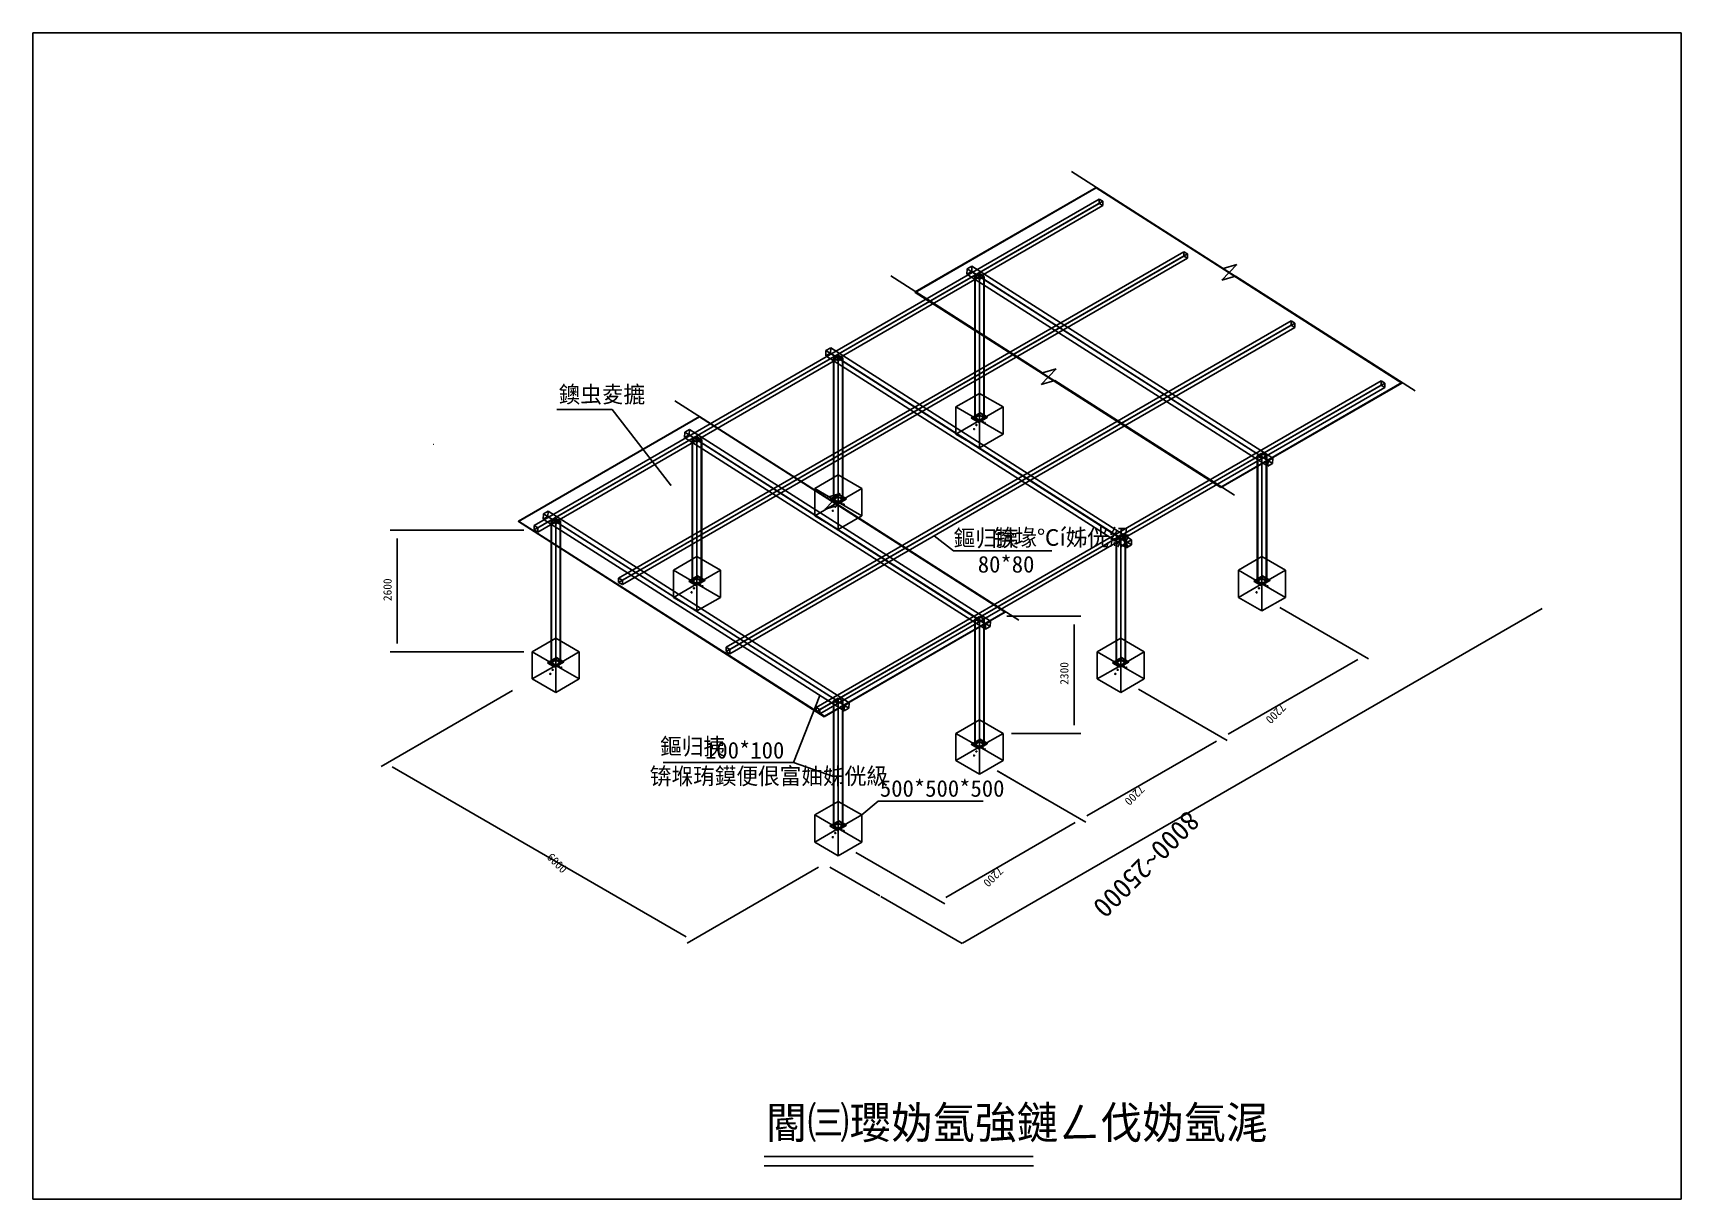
# Model space of a CAD drawing. Header units: metres. Extents: x 0 to 594, y 0 to 420.
import ezdxf

# ---------------------------------------------------------------- set-up
doc = ezdxf.new("R2010")
doc.units = ezdxf.units.M
doc.layers.add(' ', color=7, linetype='Continuous')

msp = doc.modelspace()

# ---------------------------------------------------------------- linework, layer by layer
at = {"layer": ' '}
for p, q in [((429.01, 335.22), (374.35, 370.09)), ((317.93, 326.55), (383.15, 364.21)), ((317.93, 326.55), (383.15, 364.21)), ((383.16, 364.4), (317.94, 326.74)), ((383.16, 364.4), (317.94, 326.74)), ((383.16, 364.4), (383.15, 364.21)), ((383.16, 364.4), (383.15, 364.21)), ((383.15, 364.21), (493.39, 293.89)), ((383.15, 364.21), (493.39, 293.89)), ((493.4, 294.08), (383.16, 364.4)), ((493.4, 294.08), (383.16, 364.4)), ((180.62, 242.6), (384.27, 360.17)), ((180.62, 242.6), (384.27, 360.17)), ((180.62, 241.03), (384.27, 358.6)), ((180.62, 241.03), (384.27, 358.6)), ((181.98, 241.81), (385.63, 359.39)), ((181.98, 241.81), (385.63, 359.39)), ((181.98, 240.24), (385.63, 357.82)), ((181.98, 240.24), (385.63, 357.82)), ((384.27, 360.17), (385.63, 359.39)), ((384.27, 358.6), (384.27, 360.17)), ((384.27, 360.17), (385.63, 359.39)), ((384.27, 358.6), (384.27, 360.17)), ((385.63, 357.82), (384.27, 358.6)), ((385.63, 357.82), (384.27, 358.6)), ((385.63, 359.39), (385.63, 357.82)), ((385.63, 359.39), (385.63, 357.82)), ((211.09, 223.65), (414.74, 341.22)), ((211.09, 223.65), (414.74, 341.22)), ((211.09, 222.08), (414.74, 339.65)), ((211.09, 222.08), (414.74, 339.65)), ((212.45, 222.86), (416.1, 340.44)), ((212.45, 222.86), (416.1, 340.44)), ((212.45, 221.3), (416.1, 338.87)), ((212.45, 221.3), (416.1, 338.87)), ((414.74, 341.22), (416.1, 340.44)), ((414.74, 339.65), (414.74, 341.22)), ((414.74, 341.22), (416.1, 340.44)), ((414.74, 339.65), (414.74, 341.22)), ((416.1, 338.87), (414.74, 339.65)), ((416.1, 338.87), (414.74, 339.65)), ((416.1, 340.44), (416.1, 338.87)), ((416.1, 340.44), (416.1, 338.87)), ((336.64, 333.09), (336.73, 334.99)), ((336.64, 333.09), (336.73, 334.99)), ((338.33, 334.07), (336.64, 333.09)), ((338.33, 334.07), (336.64, 333.09)), ((445.1, 263.99), (336.64, 333.09)), ((445.1, 263.99), (336.64, 333.09)), ((336.73, 334.99), (338.42, 335.97)), ((336.73, 334.99), (338.42, 335.97)), ((445.19, 265.9), (336.73, 334.99)), ((445.19, 265.9), (336.73, 334.99)), ((338.42, 335.97), (338.33, 334.07)), ((338.42, 335.97), (338.33, 334.07)), ((446.8, 264.97), (338.33, 334.07)), ((446.8, 264.97), (338.33, 334.07)), ((446.89, 266.88), (338.42, 335.97)), ((446.89, 266.88), (338.42, 335.97)), ((341.15, 333.31), (339.45, 332.33)), ((341.15, 333.31), (339.45, 332.33)), ((339.59, 332.33), (341.15, 333.23)), ((339.59, 332.33), (341.15, 333.23)), ((342.85, 332.33), (341.15, 333.31)), ((341.15, 333.31), (341.15, 282.36)), ((341.15, 333.31), (341.15, 282.36)), ((342.85, 332.33), (341.15, 333.31)), ((341.15, 333.23), (342.71, 332.33)), ((341.15, 333.23), (342.71, 332.33)), ((341.15, 333.23), (341.15, 282.28)), ((341.15, 333.23), (341.15, 282.28)), ((428.49, 331.01), (433.92, 336.62)), ((433.92, 336.62), (429.01, 335.22)), ((363.89, 297.63), (309.24, 332.5)), ((317.94, 326.74), (317.93, 326.55)), ((317.94, 326.74), (317.93, 326.55)), ((317.94, 326.74), (428.17, 256.43)), ((317.94, 326.74), (428.17, 256.43)), ((339.45, 332.33), (339.45, 281.38)), ((339.45, 332.33), (339.45, 281.38)), ((339.45, 332.33), (341.15, 331.35)), ((339.45, 332.33), (341.15, 331.35)), ((341.15, 331.43), (339.59, 332.33)), ((341.15, 331.43), (339.59, 332.33)), ((339.59, 332.33), (339.59, 281.38)), ((339.59, 332.33), (339.59, 281.38)), ((341.15, 331.35), (342.85, 332.33)), ((341.15, 331.35), (342.85, 332.33)), ((342.71, 332.33), (341.15, 331.43)), ((342.71, 332.33), (341.15, 331.43)), ((341.15, 331.43), (341.15, 280.48)), ((341.15, 331.43), (341.15, 280.48)), ((341.15, 331.35), (341.15, 280.4)), ((341.15, 331.35), (341.15, 280.4)), ((342.71, 332.33), (342.71, 281.38)), ((342.71, 332.33), (342.71, 281.38)), ((342.85, 332.33), (342.85, 281.38)), ((342.85, 332.33), (342.85, 281.38)), ((433.41, 332.41), (428.49, 331.01)), ((498.21, 291.08), (433.41, 332.41)), ((428.16, 256.24), (317.93, 326.55)), ((428.16, 256.24), (317.93, 326.55)), ((249.79, 198.74), (453.44, 316.32)), ((249.79, 198.74), (453.44, 316.32)), ((251.15, 197.96), (454.79, 315.53)), ((251.15, 197.96), (454.79, 315.53)), ((453.44, 316.32), (454.79, 315.53)), ((453.44, 314.75), (453.44, 316.32)), ((453.44, 316.32), (454.79, 315.53)), ((453.44, 314.75), (453.44, 316.32)), ((454.79, 315.53), (454.79, 313.96)), ((454.79, 315.53), (454.79, 313.96)), ((249.79, 197.17), (453.44, 314.75)), ((249.79, 197.17), (453.44, 314.75)), ((251.15, 196.39), (454.79, 313.96)), ((251.15, 196.39), (454.79, 313.96)), ((454.79, 313.96), (453.44, 314.75)), ((454.79, 313.96), (453.44, 314.75)), ((285.73, 303.69), (285.81, 305.6)), ((285.73, 303.69), (285.81, 305.6)), ((287.42, 304.67), (285.73, 303.69)), ((287.42, 304.67), (285.73, 303.69)), ((394.19, 234.6), (285.73, 303.69)), ((394.19, 234.6), (285.73, 303.69)), ((285.81, 305.6), (287.51, 306.58)), ((285.81, 305.6), (287.51, 306.58)), ((394.28, 236.5), (285.81, 305.6)), ((394.28, 236.5), (285.81, 305.6)), ((287.51, 306.58), (287.42, 304.67)), ((287.51, 306.58), (287.42, 304.67)), ((395.89, 235.58), (287.42, 304.67)), ((395.89, 235.58), (287.42, 304.67)), ((395.98, 237.48), (287.51, 306.58)), ((395.98, 237.48), (287.51, 306.58)), ((290.24, 303.92), (288.54, 302.94)), ((290.24, 303.92), (288.54, 302.94)), ((288.68, 302.94), (290.24, 303.84)), ((288.68, 302.94), (290.24, 303.84)), ((291.93, 302.94), (290.24, 303.92)), ((290.24, 303.92), (290.24, 252.97)), ((290.24, 303.92), (290.24, 252.97)), ((291.93, 302.94), (290.24, 303.92)), ((290.24, 303.84), (291.8, 302.94)), ((290.24, 303.84), (291.8, 302.94)), ((290.24, 303.84), (290.24, 252.89)), ((290.24, 303.84), (290.24, 252.89)), ((288.54, 302.94), (288.54, 251.99)), ((288.54, 302.94), (288.54, 251.99)), ((288.54, 302.94), (290.24, 301.96)), ((288.54, 302.94), (290.24, 301.96)), ((290.24, 302.03), (288.68, 302.94)), ((290.24, 302.03), (288.68, 302.94)), ((288.68, 302.94), (288.68, 251.99)), ((288.68, 302.94), (288.68, 251.99)), ((290.24, 301.96), (291.93, 302.94)), ((290.24, 301.96), (291.93, 302.94)), ((291.8, 302.94), (290.24, 302.03)), ((291.8, 302.94), (290.24, 302.03)), ((290.24, 302.03), (290.24, 251.08)), ((290.24, 302.03), (290.24, 251.08)), ((290.24, 301.96), (290.24, 251.01)), ((290.24, 301.96), (290.24, 251.01)), ((291.8, 302.94), (291.8, 251.99)), ((291.8, 302.94), (291.8, 251.99)), ((291.93, 302.94), (291.93, 251.99)), ((291.93, 302.94), (291.93, 251.99)), ((363.38, 293.42), (368.81, 299.03)), ((368.81, 299.03), (363.89, 297.63)), ((282.25, 177.1), (485.9, 294.68)), ((282.25, 177.1), (485.9, 294.68)), ((282.25, 175.54), (485.9, 293.11)), ((282.25, 175.54), (485.9, 293.11)), ((283.61, 176.32), (487.26, 293.9)), ((283.61, 176.32), (487.26, 293.9)), ((283.61, 174.75), (487.26, 292.33)), ((283.61, 174.75), (487.26, 292.33)), ((368.3, 294.82), (363.38, 293.42)), ((433.1, 253.49), (368.3, 294.82)), ((493.39, 293.89), (428.16, 256.24)), ((493.39, 293.89), (428.16, 256.24)), ((428.17, 256.43), (493.4, 294.08)), ((428.17, 256.43), (493.4, 294.08)), ((485.9, 294.68), (487.26, 293.9)), ((485.9, 293.11), (485.9, 294.68)), ((485.9, 294.68), (487.26, 293.9)), ((485.9, 293.11), (485.9, 294.68)), ((487.26, 292.33), (485.9, 293.11)), ((487.26, 292.33), (485.9, 293.11)), ((487.26, 293.9), (487.26, 292.33)), ((487.26, 293.9), (487.26, 292.33)), ((493.4, 294.08), (493.39, 293.89)), ((493.4, 294.08), (493.39, 293.89)), ((286.06, 252.69), (231.4, 287.56)), ((341.15, 290.2), (332.66, 285.3)), ((341.15, 290.2), (332.66, 285.3)), ((332.66, 285.3), (332.66, 275.5)), ((332.66, 285.3), (332.66, 275.5)), ((332.66, 285.3), (341.15, 280.4)), ((332.66, 285.3), (341.15, 280.4)), ((349.63, 285.3), (341.15, 290.2)), ((341.15, 290.2), (341.15, 280.4)), ((341.15, 290.2), (341.15, 280.4)), ((349.63, 285.3), (341.15, 290.2)), ((341.15, 280.4), (349.63, 285.3)), ((341.15, 280.4), (349.63, 285.3)), ((349.63, 285.3), (349.63, 275.5)), ((349.63, 285.3), (349.63, 275.5)), ((174.98, 244.02), (240.21, 281.68)), ((174.98, 244.02), (240.21, 281.68)), ((240.22, 281.87), (174.99, 244.21)), ((240.22, 281.87), (174.99, 244.21)), ((240.22, 281.87), (240.21, 281.68)), ((240.22, 281.87), (240.21, 281.68)), ((240.21, 281.68), (350.44, 211.36)), ((240.21, 281.68), (350.44, 211.36)), ((350.45, 211.55), (240.22, 281.87)), ((350.45, 211.55), (240.22, 281.87)), ((332.66, 275.5), (341.15, 280.4)), ((332.66, 275.5), (341.15, 280.4)), ((341.37, 283.22), (338.27, 281.43)), ((341.37, 283.22), (338.27, 281.43)), ((338.27, 281.23), (341.37, 283.02)), ((338.27, 281.23), (341.37, 283.02)), ((338.27, 281.43), (338.27, 281.23)), ((338.27, 281.43), (338.27, 281.23)), ((338.27, 281.43), (340.87, 279.93)), ((338.27, 281.43), (340.87, 279.93)), ((340.87, 279.74), (338.27, 281.23)), ((340.87, 279.74), (338.27, 281.23)), ((339.45, 281.38), (341.15, 282.36)), ((339.45, 281.38), (341.15, 282.36)), ((341.15, 280.4), (339.45, 281.38)), ((341.15, 280.4), (339.45, 281.38)), ((341.15, 282.28), (339.59, 281.38)), ((341.15, 282.28), (339.59, 281.38)), ((339.59, 281.38), (341.15, 280.48)), ((339.59, 281.38), (341.15, 280.48)), ((340.87, 279.93), (343.97, 281.72)), ((340.87, 279.93), (343.97, 281.72)), ((343.97, 281.52), (340.87, 279.74)), ((343.97, 281.52), (340.87, 279.74)), ((340.87, 279.93), (340.87, 279.74)), ((340.87, 279.93), (340.87, 279.74)), ((341.15, 282.36), (342.85, 281.38)), ((341.15, 282.36), (342.85, 281.38)), ((342.71, 281.38), (341.15, 282.28)), ((342.71, 281.38), (341.15, 282.28)), ((342.85, 281.38), (341.15, 280.4)), ((342.85, 281.38), (341.15, 280.4)), ((341.15, 280.48), (342.71, 281.38)), ((341.15, 280.48), (342.71, 281.38)), ((341.15, 280.4), (349.63, 275.5)), ((341.15, 280.4), (341.15, 270.6)), ((341.15, 280.4), (341.15, 270.6)), ((341.15, 280.4), (349.63, 275.5)), ((343.97, 281.72), (341.37, 283.22)), ((341.37, 283.22), (341.37, 283.02)), ((341.37, 283.22), (341.37, 283.02)), ((343.97, 281.72), (341.37, 283.22)), ((341.37, 283.02), (343.97, 281.52)), ((341.37, 283.02), (343.97, 281.52)), ((343.97, 281.72), (343.97, 281.52)), ((343.97, 281.72), (343.97, 281.52)), ((234.81, 274.3), (234.9, 276.21)), ((234.81, 274.3), (234.9, 276.21)), ((236.51, 275.28), (234.81, 274.3)), ((236.51, 275.28), (234.81, 274.3)), ((343.28, 205.2), (234.81, 274.3)), ((343.28, 205.2), (234.81, 274.3)), ((234.9, 276.21), (236.6, 277.19)), ((234.9, 276.21), (236.6, 277.19)), ((343.37, 207.11), (234.9, 276.21)), ((343.37, 207.11), (234.9, 276.21)), ((236.6, 277.19), (236.51, 275.28)), ((236.6, 277.19), (236.51, 275.28)), ((344.98, 206.18), (236.51, 275.28)), ((344.98, 206.18), (236.51, 275.28)), ((345.07, 208.09), (236.6, 277.19)), ((345.07, 208.09), (236.6, 277.19)), ((239.33, 274.52), (237.63, 273.54)), ((239.33, 274.52), (237.63, 273.54)), ((237.63, 273.54), (237.63, 222.59)), ((237.63, 273.54), (237.63, 222.59)), ((237.63, 273.54), (239.33, 272.56)), ((237.63, 273.54), (239.33, 272.56)), ((237.76, 273.54), (239.33, 274.44)), ((237.76, 273.54), (239.33, 274.44)), ((239.33, 272.64), (237.76, 273.54)), ((239.33, 272.64), (237.76, 273.54)), ((237.76, 273.54), (237.76, 222.59)), ((237.76, 273.54), (237.76, 222.59)), ((241.02, 273.54), (239.33, 274.52)), ((239.33, 274.52), (239.33, 223.57)), ((239.33, 274.52), (239.33, 223.57)), ((241.02, 273.54), (239.33, 274.52)), ((239.33, 274.44), (240.89, 273.54)), ((239.33, 274.44), (240.89, 273.54)), ((239.33, 274.44), (239.33, 223.49)), ((239.33, 274.44), (239.33, 223.49)), ((239.33, 272.56), (241.02, 273.54)), ((239.33, 272.56), (241.02, 273.54)), ((240.89, 273.54), (239.33, 272.64)), ((240.89, 273.54), (239.33, 272.64)), ((240.89, 273.54), (240.89, 222.59)), ((240.89, 273.54), (240.89, 222.59)), ((241.02, 273.54), (241.02, 222.59)), ((241.02, 273.54), (241.02, 222.59)), ((341.15, 270.6), (332.66, 275.5)), ((341.15, 270.6), (332.66, 275.5)), ((349.63, 275.5), (341.15, 270.6)), ((349.63, 275.5), (341.15, 270.6)), ((239.33, 272.64), (239.33, 221.69)), ((239.33, 272.64), (239.33, 221.69)), ((239.33, 272.56), (239.33, 221.61)), ((239.33, 272.56), (239.33, 221.61)), ((441.28, 267.66), (442.97, 268.64)), ((441.28, 267.66), (442.97, 268.64)), ((442.97, 266.68), (441.28, 267.66)), ((441.28, 267.66), (441.28, 222.59)), ((441.28, 267.66), (441.28, 222.59)), ((442.97, 266.68), (441.28, 267.66)), ((442.97, 268.56), (441.41, 267.66)), ((442.97, 268.56), (441.41, 267.66)), ((441.41, 267.66), (442.97, 266.76)), ((441.41, 267.66), (441.41, 222.59)), ((441.41, 267.66), (441.41, 222.59)), ((441.41, 267.66), (442.97, 266.76)), ((442.97, 268.64), (444.67, 267.66)), ((442.97, 268.64), (442.97, 223.57)), ((442.97, 268.64), (442.97, 223.57)), ((442.97, 268.64), (444.67, 267.66)), ((442.97, 268.56), (442.97, 223.49)), ((444.53, 267.66), (442.97, 268.56)), ((442.97, 268.56), (442.97, 223.49)), ((444.53, 267.66), (442.97, 268.56)), ((444.67, 267.66), (442.97, 266.68)), ((442.97, 266.76), (444.53, 267.66)), ((444.67, 267.66), (442.97, 266.68)), ((442.97, 266.76), (444.53, 267.66)), ((444.53, 267.66), (444.53, 222.59)), ((444.53, 267.66), (444.53, 222.59)), ((444.67, 267.66), (444.67, 222.59)), ((444.67, 267.66), (444.67, 222.59)), ((442.97, 266.76), (442.97, 221.69)), ((442.97, 266.76), (442.97, 221.69)), ((442.97, 266.68), (442.97, 221.61)), ((442.97, 266.68), (442.97, 221.61)), ((445.19, 265.9), (445.1, 263.99)), ((445.19, 265.9), (445.1, 263.99)), ((445.1, 263.99), (446.8, 264.97)), ((445.1, 263.99), (446.8, 264.97)), ((446.89, 266.88), (445.19, 265.9)), ((446.89, 266.88), (445.19, 265.9)), ((446.8, 264.97), (446.89, 266.88)), ((446.8, 264.97), (446.89, 266.88)), ((290.24, 260.8), (281.75, 255.91)), ((290.24, 260.8), (281.75, 255.91)), ((281.75, 255.91), (281.75, 246.11)), ((281.75, 255.91), (281.75, 246.11)), ((281.75, 255.91), (290.24, 251.01)), ((281.75, 255.91), (290.24, 251.01)), ((298.72, 255.91), (290.24, 260.8)), ((290.24, 260.8), (290.24, 251.01)), ((290.24, 260.8), (290.24, 251.01)), ((298.72, 255.91), (290.24, 260.8)), ((290.24, 251.01), (298.72, 255.91)), ((290.24, 251.01), (298.72, 255.91)), ((298.72, 255.91), (298.72, 246.11)), ((298.72, 255.91), (298.72, 246.11)), ((428.17, 256.43), (428.16, 256.24)), ((428.17, 256.43), (428.16, 256.24)), ((281.75, 246.11), (290.24, 251.01)), ((281.75, 246.11), (290.24, 251.01)), ((285.55, 248.48), (290.98, 254.09)), ((290.47, 249.88), (285.55, 248.48)), ((290.98, 254.09), (286.06, 252.69)), ((290.46, 253.82), (287.36, 252.04)), ((290.46, 253.82), (287.36, 252.04)), ((287.36, 251.84), (290.46, 253.63)), ((287.36, 251.84), (290.46, 253.63)), ((287.36, 252.04), (287.36, 251.84)), ((287.36, 252.04), (287.36, 251.84)), ((287.36, 252.04), (289.96, 250.54)), ((287.36, 252.04), (289.96, 250.54)), ((289.96, 250.34), (287.36, 251.84)), ((289.96, 250.34), (287.36, 251.84)), ((288.54, 251.99), (290.24, 252.97)), ((288.54, 251.99), (290.24, 252.97)), ((290.24, 251.01), (288.54, 251.99)), ((290.24, 251.01), (288.54, 251.99)), ((290.24, 252.89), (288.68, 251.99)), ((290.24, 252.89), (288.68, 251.99)), ((288.68, 251.99), (290.24, 251.08)), ((288.68, 251.99), (290.24, 251.08)), ((289.96, 250.54), (293.06, 252.33)), ((289.96, 250.54), (293.06, 252.33)), ((293.06, 252.13), (289.96, 250.34)), ((293.06, 252.13), (289.96, 250.34)), ((289.96, 250.54), (289.96, 250.34)), ((289.96, 250.54), (289.96, 250.34)), ((290.24, 252.97), (291.93, 251.99)), ((290.24, 252.97), (291.93, 251.99)), ((291.8, 251.99), (290.24, 252.89)), ((291.8, 251.99), (290.24, 252.89)), ((291.93, 251.99), (290.24, 251.01)), ((291.93, 251.99), (290.24, 251.01)), ((290.24, 251.08), (291.8, 251.99)), ((290.24, 251.08), (291.8, 251.99)), ((290.24, 251.01), (298.72, 246.11)), ((290.24, 251.01), (290.24, 241.21)), ((290.24, 251.01), (290.24, 241.21)), ((290.24, 251.01), (298.72, 246.11)), ((293.06, 252.33), (290.46, 253.82)), ((290.46, 253.82), (290.46, 253.63)), ((290.46, 253.82), (290.46, 253.63)), ((293.06, 252.33), (290.46, 253.82)), ((290.46, 253.63), (293.06, 252.13)), ((290.46, 253.63), (293.06, 252.13)), ((355.27, 208.55), (290.47, 249.88)), ((293.06, 252.33), (293.06, 252.13)), ((293.06, 252.33), (293.06, 252.13)), ((174.99, 244.21), (174.98, 244.02)), ((174.99, 244.21), (174.98, 244.02)), ((285.22, 173.71), (174.98, 244.02)), ((285.22, 173.71), (174.98, 244.02)), ((174.99, 244.21), (285.23, 173.9)), ((174.99, 244.21), (285.23, 173.9)), ((183.9, 244.91), (183.99, 246.81)), ((183.9, 244.91), (183.99, 246.81)), ((185.6, 245.88), (183.9, 244.91)), ((185.6, 245.88), (183.9, 244.91)), ((292.37, 175.81), (183.9, 244.91)), ((292.37, 175.81), (183.9, 244.91)), ((183.99, 246.81), (185.69, 247.79)), ((183.99, 246.81), (185.69, 247.79)), ((292.46, 177.72), (183.99, 246.81)), ((292.46, 177.72), (183.99, 246.81)), ((185.69, 247.79), (185.6, 245.88)), ((185.69, 247.79), (185.6, 245.88)), ((294.07, 176.79), (185.6, 245.88)), ((294.07, 176.79), (185.6, 245.88)), ((294.15, 178.7), (185.69, 247.79)), ((294.15, 178.7), (185.69, 247.79)), ((188.41, 245.13), (186.72, 244.15)), ((188.41, 245.13), (186.72, 244.15)), ((186.72, 244.15), (186.72, 193.2)), ((186.72, 244.15), (186.72, 193.2)), ((186.72, 244.15), (188.41, 243.17)), ((186.72, 244.15), (188.41, 243.17)), ((186.85, 244.15), (188.41, 245.05)), ((186.85, 244.15), (188.41, 245.05)), ((188.41, 243.25), (186.85, 244.15)), ((188.41, 243.25), (186.85, 244.15)), ((186.85, 244.15), (186.85, 193.2)), ((186.85, 244.15), (186.85, 193.2)), ((190.11, 244.15), (188.41, 245.13)), ((188.41, 245.13), (188.41, 194.18)), ((188.41, 245.13), (188.41, 194.18)), ((190.11, 244.15), (188.41, 245.13)), ((188.41, 245.05), (189.98, 244.15)), ((188.41, 245.05), (189.98, 244.15)), ((188.41, 245.05), (188.41, 194.1)), ((188.41, 245.05), (188.41, 194.1)), ((188.41, 243.17), (190.11, 244.15)), ((188.41, 243.17), (190.11, 244.15)), ((189.98, 244.15), (188.41, 243.25)), ((189.98, 244.15), (188.41, 243.25)), ((189.98, 244.15), (189.98, 193.2)), ((189.98, 244.15), (189.98, 193.2)), ((190.11, 244.15), (190.11, 193.2)), ((190.11, 244.15), (190.11, 193.2)), ((290.24, 241.21), (281.75, 246.11)), ((290.24, 241.21), (281.75, 246.11)), ((298.72, 246.11), (290.24, 241.21)), ((298.72, 246.11), (290.24, 241.21)), ((181.98, 241.81), (180.62, 242.6)), ((180.62, 242.6), (180.62, 241.03)), ((181.98, 241.81), (180.62, 242.6)), ((180.62, 242.6), (180.62, 241.03)), ((180.62, 241.03), (181.98, 240.24)), ((180.62, 241.03), (181.98, 240.24)), ((181.98, 240.24), (181.98, 241.81)), ((181.98, 240.24), (181.98, 241.81)), ((188.41, 243.25), (188.41, 192.3)), ((188.41, 243.25), (188.41, 192.3)), ((188.41, 243.17), (188.41, 192.22)), ((188.41, 243.17), (188.41, 192.22)), ((390.36, 238.27), (392.06, 239.25)), ((390.36, 238.27), (392.06, 239.25)), ((392.06, 237.29), (390.36, 238.27)), ((390.36, 238.27), (390.36, 193.2)), ((390.36, 238.27), (390.36, 193.2)), ((392.06, 237.29), (390.36, 238.27)), ((392.06, 239.17), (390.5, 238.27)), ((392.06, 239.17), (390.5, 238.27)), ((390.5, 238.27), (392.06, 237.37)), ((390.5, 238.27), (390.5, 193.2)), ((390.5, 238.27), (390.5, 193.2)), ((390.5, 238.27), (392.06, 237.37)), ((392.06, 239.25), (393.76, 238.27)), ((392.06, 239.25), (392.06, 194.18)), ((392.06, 239.25), (392.06, 194.18)), ((392.06, 239.25), (393.76, 238.27)), ((392.06, 239.17), (392.06, 194.1)), ((393.62, 238.27), (392.06, 239.17)), ((392.06, 239.17), (392.06, 194.1)), ((393.62, 238.27), (392.06, 239.17)), ((393.76, 238.27), (392.06, 237.29)), ((392.06, 237.37), (393.62, 238.27)), ((392.06, 237.37), (393.62, 238.27)), ((393.76, 238.27), (392.06, 237.29)), ((393.62, 238.27), (393.62, 193.2)), ((393.62, 238.27), (393.62, 193.2)), ((393.76, 238.27), (393.76, 193.2)), ((393.76, 238.27), (393.76, 193.2)), ((392.06, 237.37), (392.06, 192.3)), ((392.06, 237.37), (392.06, 192.3)), ((392.06, 237.29), (392.06, 192.22)), ((392.06, 237.29), (392.06, 192.22)), ((394.28, 236.5), (394.19, 234.6)), ((394.28, 236.5), (394.19, 234.6)), ((394.19, 234.6), (395.89, 235.58)), ((394.19, 234.6), (395.89, 235.58)), ((395.98, 237.48), (394.28, 236.5)), ((395.98, 237.48), (394.28, 236.5)), ((395.89, 235.58), (395.98, 237.48)), ((395.89, 235.58), (395.98, 237.48)), ((239.33, 231.41), (230.84, 226.51)), ((239.33, 231.41), (230.84, 226.51)), ((230.84, 226.51), (230.84, 216.71)), ((230.84, 226.51), (230.84, 216.71)), ((230.84, 226.51), (239.33, 221.61)), ((230.84, 226.51), (239.33, 221.61)), ((247.81, 226.51), (239.33, 231.41)), ((239.33, 231.41), (239.33, 221.61)), ((239.33, 231.41), (239.33, 221.61)), ((247.81, 226.51), (239.33, 231.41)), ((239.33, 221.61), (247.81, 226.51)), ((239.33, 221.61), (247.81, 226.51)), ((247.81, 226.51), (247.81, 216.71)), ((247.81, 226.51), (247.81, 216.71)), ((442.97, 231.41), (434.49, 226.51)), ((442.97, 231.41), (434.49, 226.51)), ((434.49, 226.51), (434.49, 216.71)), ((434.49, 226.51), (434.49, 216.71)), ((434.49, 226.51), (442.97, 221.61)), ((434.49, 226.51), (442.97, 221.61)), ((451.46, 226.51), (442.97, 231.41)), ((442.97, 231.41), (442.97, 221.61)), ((442.97, 231.41), (442.97, 221.61)), ((451.46, 226.51), (442.97, 231.41)), ((442.97, 221.61), (451.46, 226.51)), ((442.97, 221.61), (451.46, 226.51)), ((451.46, 226.51), (451.46, 216.71)), ((451.46, 226.51), (451.46, 216.71)), ((212.45, 222.86), (211.09, 223.65)), ((211.09, 223.65), (211.09, 222.08)), ((212.45, 222.86), (211.09, 223.65)), ((211.09, 223.65), (211.09, 222.08)), ((211.09, 222.08), (212.45, 221.3)), ((211.09, 222.08), (212.45, 221.3)), ((212.45, 221.3), (212.45, 222.86)), ((212.45, 221.3), (212.45, 222.86)), ((230.84, 216.71), (239.33, 221.61)), ((230.84, 216.71), (239.33, 221.61)), ((239.55, 224.43), (236.45, 222.64)), ((239.55, 224.43), (236.45, 222.64)), ((236.45, 222.45), (239.55, 224.23)), ((236.45, 222.45), (239.55, 224.23)), ((236.45, 222.64), (236.45, 222.45)), ((236.45, 222.64), (236.45, 222.45)), ((236.45, 222.64), (239.05, 221.14)), ((236.45, 222.64), (239.05, 221.14)), ((239.05, 220.95), (236.45, 222.45)), ((239.05, 220.95), (236.45, 222.45)), ((237.63, 222.59), (239.33, 223.57)), ((237.63, 222.59), (239.33, 223.57)), ((239.33, 221.61), (237.63, 222.59)), ((239.33, 221.61), (237.63, 222.59)), ((239.33, 223.49), (237.76, 222.59)), ((239.33, 223.49), (237.76, 222.59)), ((237.76, 222.59), (239.33, 221.69)), ((237.76, 222.59), (239.33, 221.69)), ((239.05, 221.14), (242.14, 222.93)), ((239.05, 221.14), (242.14, 222.93)), ((242.14, 222.74), (239.05, 220.95)), ((242.14, 222.74), (239.05, 220.95)), ((239.05, 221.14), (239.05, 220.95)), ((239.05, 221.14), (239.05, 220.95)), ((239.33, 223.57), (241.02, 222.59)), ((239.33, 223.57), (241.02, 222.59)), ((240.89, 222.59), (239.33, 223.49)), ((240.89, 222.59), (239.33, 223.49)), ((241.02, 222.59), (239.33, 221.61)), ((241.02, 222.59), (239.33, 221.61)), ((239.33, 221.69), (240.89, 222.59)), ((239.33, 221.69), (240.89, 222.59)), ((239.33, 221.61), (247.81, 216.71)), ((239.33, 221.61), (239.33, 211.81)), ((239.33, 221.61), (239.33, 211.81)), ((239.33, 221.61), (247.81, 216.71)), ((242.14, 222.93), (239.55, 224.43)), ((239.55, 224.43), (239.55, 224.23)), ((239.55, 224.43), (239.55, 224.23)), ((242.14, 222.93), (239.55, 224.43)), ((239.55, 224.23), (242.14, 222.74)), ((239.55, 224.23), (242.14, 222.74)), ((242.14, 222.93), (242.14, 222.74)), ((242.14, 222.93), (242.14, 222.74)), ((434.49, 216.71), (442.97, 221.61)), ((434.49, 216.71), (442.97, 221.61)), ((443.2, 224.43), (440.1, 222.64)), ((443.2, 224.43), (440.1, 222.64)), ((440.1, 222.45), (443.2, 224.23)), ((440.1, 222.45), (443.2, 224.23)), ((440.1, 222.64), (440.1, 222.45)), ((440.1, 222.64), (440.1, 222.45)), ((440.1, 222.64), (442.69, 221.14)), ((440.1, 222.64), (442.69, 221.14)), ((442.69, 220.95), (440.1, 222.45)), ((442.69, 220.95), (440.1, 222.45)), ((441.28, 222.59), (442.97, 223.57)), ((441.28, 222.59), (442.97, 223.57)), ((442.97, 221.61), (441.28, 222.59)), ((442.97, 221.61), (441.28, 222.59)), ((442.97, 223.49), (441.41, 222.59)), ((442.97, 223.49), (441.41, 222.59)), ((441.41, 222.59), (442.97, 221.69)), ((441.41, 222.59), (442.97, 221.69)), ((442.69, 221.14), (445.79, 222.93)), ((442.69, 221.14), (445.79, 222.93)), ((445.79, 222.74), (442.69, 220.95)), ((445.79, 222.74), (442.69, 220.95)), ((442.69, 221.14), (442.69, 220.95)), ((442.69, 221.14), (442.69, 220.95)), ((442.97, 223.57), (444.67, 222.59)), ((442.97, 223.57), (444.67, 222.59)), ((444.53, 222.59), (442.97, 223.49)), ((444.53, 222.59), (442.97, 223.49)), ((444.67, 222.59), (442.97, 221.61)), ((444.67, 222.59), (442.97, 221.61)), ((442.97, 221.69), (444.53, 222.59)), ((442.97, 221.69), (444.53, 222.59)), ((442.97, 221.61), (451.46, 216.71)), ((442.97, 221.61), (442.97, 211.81)), ((442.97, 221.61), (442.97, 211.81)), ((442.97, 221.61), (451.46, 216.71)), ((445.79, 222.93), (443.2, 224.43)), ((443.2, 224.43), (443.2, 224.23)), ((443.2, 224.43), (443.2, 224.23)), ((445.79, 222.93), (443.2, 224.43)), ((443.2, 224.23), (445.79, 222.74)), ((443.2, 224.23), (445.79, 222.74)), ((445.79, 222.93), (445.79, 222.74)), ((445.79, 222.93), (445.79, 222.74)), ((239.33, 211.81), (230.84, 216.71)), ((239.33, 211.81), (230.84, 216.71)), ((247.81, 216.71), (239.33, 211.81)), ((247.81, 216.71), (239.33, 211.81)), ((442.97, 211.81), (434.49, 216.71)), ((442.97, 211.81), (434.49, 216.71)), ((451.46, 216.71), (442.97, 211.81)), ((451.46, 216.71), (442.97, 211.81)), ((350.44, 211.36), (285.22, 173.71)), ((350.44, 211.36), (285.22, 173.71)), ((285.23, 173.9), (350.45, 211.55)), ((285.23, 173.9), (350.45, 211.55)), ((335.02, 92.13), (543.94, 212.75)), ((339.45, 208.88), (341.15, 209.85)), ((339.45, 208.88), (341.15, 209.85)), ((341.15, 207.9), (339.45, 208.88)), ((339.45, 208.88), (339.45, 163.8)), ((341.15, 207.9), (339.45, 208.88)), ((339.45, 208.88), (339.45, 163.8)), ((341.15, 209.78), (339.59, 208.88)), ((341.15, 209.78), (339.59, 208.88)), ((339.59, 208.88), (341.15, 207.97)), ((339.59, 208.88), (339.59, 163.8)), ((339.59, 208.88), (341.15, 207.97)), ((339.59, 208.88), (339.59, 163.8)), ((341.15, 209.85), (342.85, 208.88)), ((341.15, 209.85), (341.15, 164.78)), ((341.15, 209.85), (342.85, 208.88)), ((341.15, 209.85), (341.15, 164.78)), ((342.71, 208.88), (341.15, 209.78)), ((342.71, 208.88), (341.15, 209.78)), ((341.15, 209.78), (341.15, 164.71)), ((341.15, 209.78), (341.15, 164.71)), ((341.15, 207.97), (342.71, 208.88)), ((342.85, 208.88), (341.15, 207.9)), ((341.15, 207.97), (342.71, 208.88)), ((342.85, 208.88), (341.15, 207.9)), ((341.15, 207.97), (341.15, 162.9)), ((341.15, 207.97), (341.15, 162.9)), ((341.15, 207.9), (341.15, 162.82)), ((341.15, 207.9), (341.15, 162.82)), ((342.71, 208.88), (342.71, 163.8)), ((342.71, 208.88), (342.71, 163.8)), ((342.85, 208.88), (342.85, 163.8)), ((342.85, 208.88), (342.85, 163.8)), ((345.07, 208.09), (343.37, 207.11)), ((345.07, 208.09), (343.37, 207.11)), ((344.98, 206.18), (345.07, 208.09)), ((344.98, 206.18), (345.07, 208.09)), ((350.45, 211.55), (350.44, 211.36)), ((350.45, 211.55), (350.44, 211.36)), ((188.41, 202.02), (179.93, 197.12)), ((188.41, 202.02), (179.93, 197.12)), ((196.9, 197.12), (188.41, 202.02)), ((188.41, 202.02), (188.41, 192.22)), ((188.41, 202.02), (188.41, 192.22)), ((196.9, 197.12), (188.41, 202.02)), ((343.37, 207.11), (343.28, 205.2)), ((343.37, 207.11), (343.28, 205.2)), ((343.28, 205.2), (344.98, 206.18)), ((343.28, 205.2), (344.98, 206.18)), ((392.06, 202.02), (383.58, 197.12)), ((392.06, 202.02), (383.58, 197.12)), ((400.55, 197.12), (392.06, 202.02)), ((392.06, 202.02), (392.06, 192.22)), ((392.06, 202.02), (392.06, 192.22)), ((400.55, 197.12), (392.06, 202.02)), ((179.93, 197.12), (179.93, 187.32)), ((179.93, 197.12), (179.93, 187.32)), ((179.93, 197.12), (188.41, 192.22)), ((179.93, 197.12), (188.41, 192.22)), ((188.41, 192.22), (196.9, 197.12)), ((188.41, 192.22), (196.9, 197.12)), ((196.9, 197.12), (196.9, 187.32)), ((196.9, 197.12), (196.9, 187.32)), ((251.15, 197.96), (249.79, 198.74)), ((249.79, 198.74), (249.79, 197.17)), ((251.15, 197.96), (249.79, 198.74)), ((249.79, 198.74), (249.79, 197.17)), ((249.79, 197.17), (251.15, 196.39)), ((249.79, 197.17), (251.15, 196.39)), ((251.15, 196.39), (251.15, 197.96)), ((251.15, 196.39), (251.15, 197.96)), ((383.58, 197.12), (383.58, 187.32)), ((383.58, 197.12), (383.58, 187.32)), ((383.58, 197.12), (392.06, 192.22)), ((383.58, 197.12), (392.06, 192.22)), ((392.06, 192.22), (400.55, 197.12)), ((392.06, 192.22), (400.55, 197.12)), ((400.55, 197.12), (400.55, 187.32)), ((400.55, 197.12), (400.55, 187.32)), ((179.93, 187.32), (188.41, 192.22)), ((179.93, 187.32), (188.41, 192.22)), ((188.64, 195.04), (185.54, 193.25)), ((188.64, 195.04), (185.54, 193.25)), ((185.54, 193.05), (188.64, 194.84)), ((185.54, 193.05), (188.64, 194.84)), ((185.54, 193.25), (185.54, 193.05)), ((185.54, 193.25), (185.54, 193.05)), ((185.54, 193.25), (188.13, 191.75)), ((185.54, 193.25), (188.13, 191.75)), ((188.13, 191.55), (185.54, 193.05)), ((188.13, 191.55), (185.54, 193.05)), ((186.72, 193.2), (188.41, 194.18)), ((186.72, 193.2), (188.41, 194.18)), ((188.41, 192.22), (186.72, 193.2)), ((188.41, 192.22), (186.72, 193.2)), ((188.41, 194.1), (186.85, 193.2)), ((188.41, 194.1), (186.85, 193.2)), ((186.85, 193.2), (188.41, 192.3)), ((186.85, 193.2), (188.41, 192.3)), ((188.13, 191.75), (191.23, 193.54)), ((188.13, 191.75), (191.23, 193.54)), ((191.23, 193.34), (188.13, 191.55)), ((191.23, 193.34), (188.13, 191.55)), ((188.13, 191.75), (188.13, 191.55)), ((188.13, 191.75), (188.13, 191.55)), ((188.41, 194.18), (190.11, 193.2)), ((188.41, 194.18), (190.11, 193.2)), ((189.98, 193.2), (188.41, 194.1)), ((189.98, 193.2), (188.41, 194.1)), ((190.11, 193.2), (188.41, 192.22)), ((190.11, 193.2), (188.41, 192.22)), ((188.41, 192.3), (189.98, 193.2)), ((188.41, 192.3), (189.98, 193.2)), ((188.41, 192.22), (196.9, 187.32)), ((188.41, 192.22), (188.41, 182.42)), ((188.41, 192.22), (188.41, 182.42)), ((188.41, 192.22), (196.9, 187.32)), ((191.23, 193.54), (188.64, 195.04)), ((188.64, 195.04), (188.64, 194.84)), ((188.64, 195.04), (188.64, 194.84)), ((191.23, 193.54), (188.64, 195.04)), ((188.64, 194.84), (191.23, 193.34)), ((188.64, 194.84), (191.23, 193.34)), ((191.23, 193.54), (191.23, 193.34)), ((191.23, 193.54), (191.23, 193.34)), ((383.58, 187.32), (392.06, 192.22)), ((383.58, 187.32), (392.06, 192.22)), ((392.28, 195.04), (389.19, 193.25)), ((392.28, 195.04), (389.19, 193.25)), ((389.19, 193.05), (392.28, 194.84)), ((389.19, 193.05), (392.28, 194.84)), ((389.19, 193.25), (389.19, 193.05)), ((389.19, 193.25), (389.19, 193.05)), ((389.19, 193.25), (391.78, 191.75)), ((389.19, 193.25), (391.78, 191.75)), ((391.78, 191.55), (389.19, 193.05)), ((391.78, 191.55), (389.19, 193.05)), ((390.36, 193.2), (392.06, 194.18)), ((390.36, 193.2), (392.06, 194.18)), ((392.06, 192.22), (390.36, 193.2)), ((392.06, 192.22), (390.36, 193.2)), ((392.06, 194.1), (390.5, 193.2)), ((392.06, 194.1), (390.5, 193.2)), ((390.5, 193.2), (392.06, 192.3)), ((390.5, 193.2), (392.06, 192.3)), ((391.78, 191.75), (394.88, 193.54)), ((391.78, 191.75), (394.88, 193.54)), ((394.88, 193.34), (391.78, 191.55)), ((394.88, 193.34), (391.78, 191.55)), ((391.78, 191.75), (391.78, 191.55)), ((391.78, 191.75), (391.78, 191.55)), ((392.06, 194.18), (393.76, 193.2)), ((392.06, 194.18), (393.76, 193.2)), ((393.62, 193.2), (392.06, 194.1)), ((393.62, 193.2), (392.06, 194.1)), ((393.76, 193.2), (392.06, 192.22)), ((393.76, 193.2), (392.06, 192.22)), ((392.06, 192.3), (393.62, 193.2)), ((392.06, 192.3), (393.62, 193.2)), ((392.06, 192.22), (400.55, 187.32)), ((392.06, 192.22), (392.06, 182.42)), ((392.06, 192.22), (392.06, 182.42)), ((392.06, 192.22), (400.55, 187.32)), ((394.88, 193.54), (392.28, 195.04)), ((392.28, 195.04), (392.28, 194.84)), ((392.28, 195.04), (392.28, 194.84)), ((394.88, 193.54), (392.28, 195.04)), ((392.28, 194.84), (394.88, 193.34)), ((392.28, 194.84), (394.88, 193.34)), ((394.88, 193.54), (394.88, 193.34)), ((394.88, 193.54), (394.88, 193.34)), ((188.41, 182.42), (179.93, 187.32)), ((188.41, 182.42), (179.93, 187.32)), ((196.9, 187.32), (188.41, 182.42)), ((196.9, 187.32), (188.41, 182.42)), ((392.06, 182.42), (383.58, 187.32)), ((392.06, 182.42), (383.58, 187.32)), ((400.55, 187.32), (392.06, 182.42)), ((400.55, 187.32), (392.06, 182.42)), ((288.54, 179.48), (290.24, 180.46)), ((288.54, 179.48), (290.24, 180.46)), ((290.24, 178.5), (288.54, 179.48)), ((288.54, 179.48), (288.54, 134.41)), ((290.24, 178.5), (288.54, 179.48)), ((288.54, 179.48), (288.54, 134.41)), ((290.24, 180.38), (288.68, 179.48)), ((290.24, 180.38), (288.68, 179.48)), ((288.68, 179.48), (290.24, 178.58)), ((288.68, 179.48), (288.68, 134.41)), ((288.68, 179.48), (290.24, 178.58)), ((288.68, 179.48), (288.68, 134.41)), ((290.24, 180.46), (291.93, 179.48)), ((290.24, 180.46), (290.24, 135.39)), ((290.24, 180.46), (291.93, 179.48)), ((290.24, 180.46), (290.24, 135.39)), ((291.8, 179.48), (290.24, 180.38)), ((291.8, 179.48), (290.24, 180.38)), ((290.24, 180.38), (290.24, 135.31)), ((290.24, 180.38), (290.24, 135.31)), ((291.93, 179.48), (290.24, 178.5)), ((290.24, 178.58), (291.8, 179.48)), ((290.24, 178.58), (291.8, 179.48)), ((291.93, 179.48), (290.24, 178.5)), ((290.24, 178.58), (290.24, 133.51)), ((290.24, 178.58), (290.24, 133.51)), ((290.24, 178.5), (290.24, 133.43)), ((290.24, 178.5), (290.24, 133.43)), ((291.8, 179.48), (291.8, 134.41)), ((291.8, 179.48), (291.8, 134.41)), ((291.93, 179.48), (291.93, 134.41)), ((291.93, 179.48), (291.93, 134.41)), ((294.15, 178.7), (292.46, 177.72)), ((294.15, 178.7), (292.46, 177.72)), ((294.07, 176.79), (294.15, 178.7)), ((294.07, 176.79), (294.15, 178.7)), ((283.61, 176.32), (282.25, 177.1)), ((282.25, 177.1), (282.25, 175.54)), ((283.61, 176.32), (282.25, 177.1)), ((282.25, 177.1), (282.25, 175.54)), ((282.25, 175.54), (283.61, 174.75)), ((282.25, 175.54), (283.61, 174.75)), ((283.61, 174.75), (283.61, 176.32)), ((283.61, 174.75), (283.61, 176.32)), ((285.23, 173.9), (285.22, 173.71)), ((285.23, 173.9), (285.22, 173.71)), ((292.46, 177.72), (292.37, 175.81)), ((292.46, 177.72), (292.37, 175.81)), ((292.37, 175.81), (294.07, 176.79)), ((292.37, 175.81), (294.07, 176.79)), ((341.15, 172.62), (332.66, 167.72)), ((341.15, 172.62), (332.66, 167.72)), ((349.63, 167.72), (341.15, 172.62)), ((341.15, 172.62), (341.15, 162.82)), ((341.15, 172.62), (341.15, 162.82)), ((349.63, 167.72), (341.15, 172.62)), ((332.66, 167.72), (332.66, 157.93)), ((332.66, 167.72), (332.66, 157.93)), ((332.66, 167.72), (341.15, 162.82)), ((332.66, 167.72), (341.15, 162.82)), ((341.15, 162.82), (349.63, 167.72)), ((341.15, 162.82), (349.63, 167.72)), ((349.63, 167.72), (349.63, 157.93)), ((349.63, 167.72), (349.63, 157.93)), ((332.66, 157.93), (341.15, 162.82)), ((332.66, 157.93), (341.15, 162.82)), ((341.37, 165.64), (338.27, 163.85)), ((341.37, 165.64), (338.27, 163.85)), ((338.27, 163.66), (341.37, 165.45)), ((338.27, 163.66), (341.37, 165.45)), ((338.27, 163.85), (338.27, 163.66)), ((338.27, 163.85), (338.27, 163.66)), ((338.27, 163.85), (340.87, 162.36)), ((338.27, 163.85), (340.87, 162.36)), ((340.87, 162.16), (338.27, 163.66)), ((340.87, 162.16), (338.27, 163.66)), ((339.45, 163.8), (341.15, 164.78)), ((339.45, 163.8), (341.15, 164.78)), ((341.15, 162.82), (339.45, 163.8)), ((341.15, 162.82), (339.45, 163.8)), ((341.15, 164.71), (339.59, 163.8)), ((341.15, 164.71), (339.59, 163.8)), ((339.59, 163.8), (341.15, 162.9)), ((339.59, 163.8), (341.15, 162.9)), ((340.87, 162.36), (343.97, 164.14)), ((340.87, 162.36), (343.97, 164.14)), ((343.97, 163.95), (340.87, 162.16)), ((343.97, 163.95), (340.87, 162.16)), ((340.87, 162.36), (340.87, 162.16)), ((340.87, 162.36), (340.87, 162.16)), ((341.15, 164.78), (342.85, 163.8)), ((341.15, 164.78), (342.85, 163.8)), ((342.71, 163.8), (341.15, 164.71)), ((342.71, 163.8), (341.15, 164.71)), ((341.15, 162.9), (342.71, 163.8)), ((342.85, 163.8), (341.15, 162.82)), ((341.15, 162.9), (342.71, 163.8)), ((342.85, 163.8), (341.15, 162.82)), ((341.15, 162.82), (349.63, 157.93)), ((341.15, 162.82), (341.15, 153.03)), ((341.15, 162.82), (341.15, 153.03)), ((341.15, 162.82), (349.63, 157.93)), ((343.97, 164.14), (341.37, 165.64)), ((341.37, 165.64), (341.37, 165.45)), ((341.37, 165.64), (341.37, 165.45)), ((343.97, 164.14), (341.37, 165.64)), ((341.37, 165.45), (343.97, 163.95)), ((341.37, 165.45), (343.97, 163.95)), ((343.97, 164.14), (343.97, 163.95)), ((343.97, 164.14), (343.97, 163.95)), ((341.15, 153.03), (332.66, 157.93)), ((341.15, 153.03), (332.66, 157.93)), ((349.63, 157.93), (341.15, 153.03)), ((349.63, 157.93), (341.15, 153.03)), ((290.24, 143.23), (281.75, 138.33)), ((290.24, 143.23), (281.75, 138.33)), ((298.72, 138.33), (290.24, 143.23)), ((290.24, 143.23), (290.24, 133.43)), ((290.24, 143.23), (290.24, 133.43)), ((298.72, 138.33), (290.24, 143.23)), ((281.75, 138.33), (281.75, 128.53)), ((281.75, 138.33), (281.75, 128.53)), ((281.75, 138.33), (290.24, 133.43)), ((281.75, 138.33), (290.24, 133.43)), ((290.24, 133.43), (298.72, 138.33)), ((290.24, 133.43), (298.72, 138.33)), ((298.72, 138.33), (298.72, 128.53)), ((298.72, 138.33), (298.72, 128.53)), ((281.75, 128.53), (290.24, 133.43)), ((281.75, 128.53), (290.24, 133.43)), ((290.46, 136.25), (287.36, 134.46)), ((290.46, 136.25), (287.36, 134.46)), ((287.36, 134.26), (290.46, 136.05)), ((287.36, 134.26), (290.46, 136.05)), ((287.36, 134.46), (287.36, 134.26)), ((287.36, 134.46), (287.36, 134.26)), ((287.36, 134.46), (289.96, 132.96)), ((287.36, 134.46), (289.96, 132.96)), ((289.96, 132.77), (287.36, 134.26)), ((289.96, 132.77), (287.36, 134.26)), ((288.54, 134.41), (290.24, 135.39)), ((288.54, 134.41), (290.24, 135.39)), ((290.24, 133.43), (288.54, 134.41)), ((290.24, 133.43), (288.54, 134.41)), ((290.24, 135.31), (288.68, 134.41)), ((290.24, 135.31), (288.68, 134.41)), ((288.68, 134.41), (290.24, 133.51)), ((288.68, 134.41), (290.24, 133.51)), ((289.96, 132.96), (293.06, 134.75)), ((289.96, 132.96), (293.06, 134.75)), ((293.06, 134.55), (289.96, 132.77)), ((293.06, 134.55), (289.96, 132.77)), ((289.96, 132.96), (289.96, 132.77)), ((289.96, 132.96), (289.96, 132.77)), ((290.24, 135.39), (291.93, 134.41)), ((290.24, 135.39), (291.93, 134.41)), ((291.8, 134.41), (290.24, 135.31)), ((291.8, 134.41), (290.24, 135.31)), ((290.24, 133.51), (291.8, 134.41)), ((291.93, 134.41), (290.24, 133.43)), ((290.24, 133.51), (291.8, 134.41)), ((291.93, 134.41), (290.24, 133.43)), ((290.24, 133.43), (298.72, 128.53)), ((290.24, 133.43), (290.24, 123.63)), ((290.24, 133.43), (290.24, 123.63)), ((290.24, 133.43), (298.72, 128.53)), ((293.06, 134.75), (290.46, 136.25)), ((290.46, 136.25), (290.46, 136.05)), ((290.46, 136.25), (290.46, 136.05)), ((293.06, 134.75), (290.46, 136.25)), ((290.46, 136.05), (293.06, 134.55)), ((290.46, 136.05), (293.06, 134.55)), ((293.06, 134.75), (293.06, 134.55)), ((293.06, 134.75), (293.06, 134.55)), ((290.24, 123.63), (281.75, 128.53)), ((290.24, 123.63), (281.75, 128.53)), ((298.72, 128.53), (290.24, 123.63)), ((298.72, 128.53), (290.24, 123.63))]:
    msp.add_line(p, q, dxfattribs=at)
for centre in [(340.06, 280.74), (340.06, 280.74), (342.25, 282.01), (342.25, 282.01), (343.1, 279.56), (343.1, 279.56), (339.21, 277.32), (339.21, 277.32), (289.15, 251.35), (289.15, 251.35), (291.34, 252.62), (291.34, 252.62), (292.19, 250.17), (292.19, 250.17), (288.3, 247.92), (288.3, 247.92), (238.24, 221.95), (238.24, 221.95), (240.43, 223.22), (240.43, 223.22), (241.28, 220.78), (241.28, 220.78), (441.88, 221.95), (441.88, 221.95), (444.08, 223.22), (444.08, 223.22), (444.92, 220.78), (444.92, 220.78), (237.39, 218.53), (237.39, 218.53), (441.03, 218.53), (441.03, 218.53), (187.32, 192.56), (187.32, 192.56), (189.52, 193.83), (189.52, 193.83), (190.37, 191.38), (190.37, 191.38), (390.97, 192.56), (390.97, 192.56), (393.16, 193.83), (393.16, 193.83), (394.01, 191.38), (394.01, 191.38), (186.48, 189.13), (186.48, 189.13), (390.12, 189.13), (390.12, 189.13), (340.06, 163.16), (340.06, 163.16), (342.25, 164.43), (342.25, 164.43), (343.1, 161.99), (343.1, 161.99), (339.21, 159.74), (339.21, 159.74), (289.15, 133.77), (289.15, 133.77), (291.34, 135.04), (291.34, 135.04), (292.19, 132.6), (292.19, 132.6), (288.3, 130.35), (288.3, 130.35)]:
    msp.add_circle(centre, 0.19, dxfattribs=at)
for centre, start, end in [((342.25, 280.05), 56.22, 236.18), ((342.25, 280.05), -56.18, 123.78), ((342.25, 280.05), -56.22, 123.82), ((342.25, 280.05), -56.22, 123.82), ((342.25, 280.05), -122.07, 57.83), ((342.25, 280.05), -122.07, 57.83), ((340.06, 278.78), 32.17, 212.07), ((340.06, 278.79), 146.22, 326.18), ((340.06, 278.79), 146.18, 326.22), ((340.06, 278.79), 146.22, 326.18), ((340.06, 278.78), -32.07, 147.83), ((340.06, 278.79), -146.22, 33.82), ((289.15, 249.39), 32.17, 212.07), ((289.15, 249.39), 146.22, 326.18), ((289.15, 249.39), 146.18, 326.22), ((289.15, 249.39), 146.22, 326.18), ((289.15, 249.39), -32.07, 147.83), ((289.15, 249.39), -146.22, 33.82), ((291.34, 250.66), 56.22, 236.18), ((291.34, 250.66), -56.18, 123.78), ((291.34, 250.66), -56.22, 123.82), ((291.34, 250.66), -56.22, 123.82), ((291.34, 250.66), -122.07, 57.83), ((291.34, 250.66), -122.07, 57.83), ((238.24, 219.99), 32.17, 212.07), ((238.24, 220), 146.22, 326.18), ((238.24, 220), 146.18, 326.22), ((238.24, 220), 146.22, 326.18), ((238.24, 219.99), -32.07, 147.83), ((238.24, 220), -146.22, 33.82), ((240.43, 221.27), 56.22, 236.18), ((240.43, 221.27), -56.18, 123.78), ((240.43, 221.27), -56.22, 123.82), ((240.43, 221.27), -56.22, 123.82), ((240.43, 221.26), -122.07, 57.83), ((240.43, 221.26), -122.07, 57.83), ((441.88, 219.99), 32.17, 212.07), ((441.88, 220), 146.22, 326.18), ((441.88, 220), 146.18, 326.22), ((441.88, 220), 146.22, 326.18), ((441.88, 219.99), -32.07, 147.83), ((441.88, 220), -146.22, 33.82), ((444.08, 221.27), 56.22, 236.18), ((444.08, 221.27), -56.18, 123.78), ((444.08, 221.27), -56.22, 123.82), ((444.08, 221.27), -56.22, 123.82), ((444.08, 221.26), -122.07, 57.83), ((444.08, 221.26), -122.07, 57.83), ((187.32, 190.6), 32.17, 212.07), ((187.32, 190.6), 146.22, 326.18), ((187.32, 190.6), 146.18, 326.22), ((187.32, 190.6), 146.22, 326.18), ((187.32, 190.6), -32.07, 147.83), ((187.32, 190.6), -146.22, 33.82), ((189.52, 191.87), 56.22, 236.18), ((189.52, 191.87), -56.18, 123.78), ((189.52, 191.87), -56.22, 123.82), ((189.52, 191.87), -56.22, 123.82), ((189.52, 191.87), -122.07, 57.83), ((189.52, 191.87), -122.07, 57.83), ((390.97, 190.6), 32.17, 212.07), ((390.97, 190.6), 146.22, 326.18), ((390.97, 190.6), 146.18, 326.22), ((390.97, 190.6), 146.22, 326.18), ((390.97, 190.6), -32.07, 147.83), ((390.97, 190.6), -146.22, 33.82), ((393.16, 191.87), 56.22, 236.18), ((393.16, 191.87), -56.18, 123.78), ((393.16, 191.87), -56.22, 123.82), ((393.16, 191.87), -56.22, 123.82), ((393.16, 191.87), -122.07, 57.83), ((393.16, 191.87), -122.07, 57.83), ((340.06, 161.2), 32.17, 212.07), ((340.06, 161.21), 146.22, 326.18), ((340.06, 161.21), 146.18, 326.22), ((340.06, 161.21), 146.22, 326.18), ((340.06, 161.2), -32.07, 147.83), ((340.06, 161.21), -146.22, 33.82), ((342.25, 162.48), 56.22, 236.18), ((342.25, 162.48), -56.18, 123.78), ((342.25, 162.48), -56.22, 123.82), ((342.25, 162.48), -56.22, 123.82), ((342.25, 162.47), -122.07, 57.83), ((342.25, 162.47), -122.07, 57.83), ((289.15, 131.81), 32.17, 212.07), ((289.15, 131.82), 146.22, 326.18), ((289.15, 131.82), 146.18, 326.22), ((289.15, 131.82), 146.22, 326.18), ((289.15, 131.81), -32.07, 147.83), ((289.15, 131.82), -146.22, 33.82), ((291.34, 133.09), 56.22, 236.18), ((291.34, 133.09), -56.18, 123.78), ((291.34, 133.09), -56.22, 123.82), ((291.34, 133.09), -56.22, 123.82), ((291.34, 133.08), -122.07, 57.83), ((291.34, 133.08), -122.07, 57.83)]:
    msp.add_arc(centre, 0.19, start, end, dxfattribs=at)
for p, q in [((594, 420), (0, 420)), ((0, 420), (0, 0)), ((594, 0), (594, 420)), ((208.71, 284.37), (188.86, 284.37)), ((229.84, 257.23), (208.71, 284.37)), ((176.93, 240.86), (128.79, 240.86)), ((131.29, 200.12), (131.29, 237.86)), ((324.77, 238.89), (331.79, 233.53)), ((331.79, 233.53), (367.26, 233.53)), ((351.02, 209.97), (377.72, 209.97)), ((449.34, 213.04), (481.36, 194.55)), ((375.22, 170.72), (375.22, 206.97)), ((176.93, 197.12), (128.79, 197.12)), ((430.8, 167.4), (477.47, 194.35)), ((172.87, 183.16), (125.56, 155.84)), ((274.13, 157.29), (283.57, 181.42)), ((398.42, 183.65), (430.45, 165.16)), ((352.63, 167.72), (377.72, 167.72)), ((379.89, 138.01), (426.56, 164.95)), ((235.44, 94.44), (129.45, 155.64)), ((274.13, 157.29), (227.08, 157.29)), ((288.54, 152.18), (274.13, 157.29)), ((347.51, 154.25), (379.53, 135.76)), ((347.94, 154.01), (365.34, 143.96)), ((298.72, 138.33), (304.64, 143.33)), ((304.64, 143.33), (342.51, 143.33)), ((328.98, 108.62), (375.65, 135.56)), ((296.6, 124.86), (328.62, 106.37)), ((283.1, 119.51), (235.8, 92.2)), ((305.17, 109.22), (287.23, 119.58)), ((305.57, 108.99), (334.9, 92.06)), ((263.59, 15.29), (360.44, 15.29)), ((263.59, 11.94), (360.6, 11.94)), ((0, 0), (594, 0))]:
    msp.add_line(p, q)
msp.add_circle((229.84, 257.23), 0.1)
for start, end in [(0, 180), (-180, 0)]:
    msp.add_arc((144.38, 271.85), 0.01, start, end)

# ---------------------------------------------------------------- texts
for s, height, p in [('鐭虫夌摝', 6, (189.45, 286.84)), ('鏂归挗', 6, (331.83, 235.04)), ('锛堟℃í姊侊級', 6, (346.21, 235.29)), ('80*80', 6, (340.53, 225.64)), ('鏂归挗', 6, (226.07, 160)), ('100*100', 6, (242.23, 158.65)), ('锛堢珛鏌便佷富妯姊侊級', 6, (222.35, 149.35)), ('500*500*500', 6, (305.25, 144.9)), ('閽㈢瓔妫氬強鏈ㄥ伐妫氬浘', 11.6, (264.06, 21.74))]:
    msp.add_text(s, height=height, dxfattribs=at).set_placement(p)
for s, height, rotation, p in [('2600', 3, 90, (129.27, 215.37)), ('2300', 3, 90, (373.2, 185.23)), ('7200', 3, 225, (449.82, 178.74)), ('7200', 3, 225, (398.91, 149.34)), ('8000~25000', 7.2, 225, (416.1, 140.38)), ('6000', 3, 315, (184.98, 122.86)), ('7200', 3, 225, (348, 119.95))]:
    msp.add_text(s, height=height, rotation=rotation, dxfattribs=at).set_placement(p)

doc.saveas('drawing.dxf')
